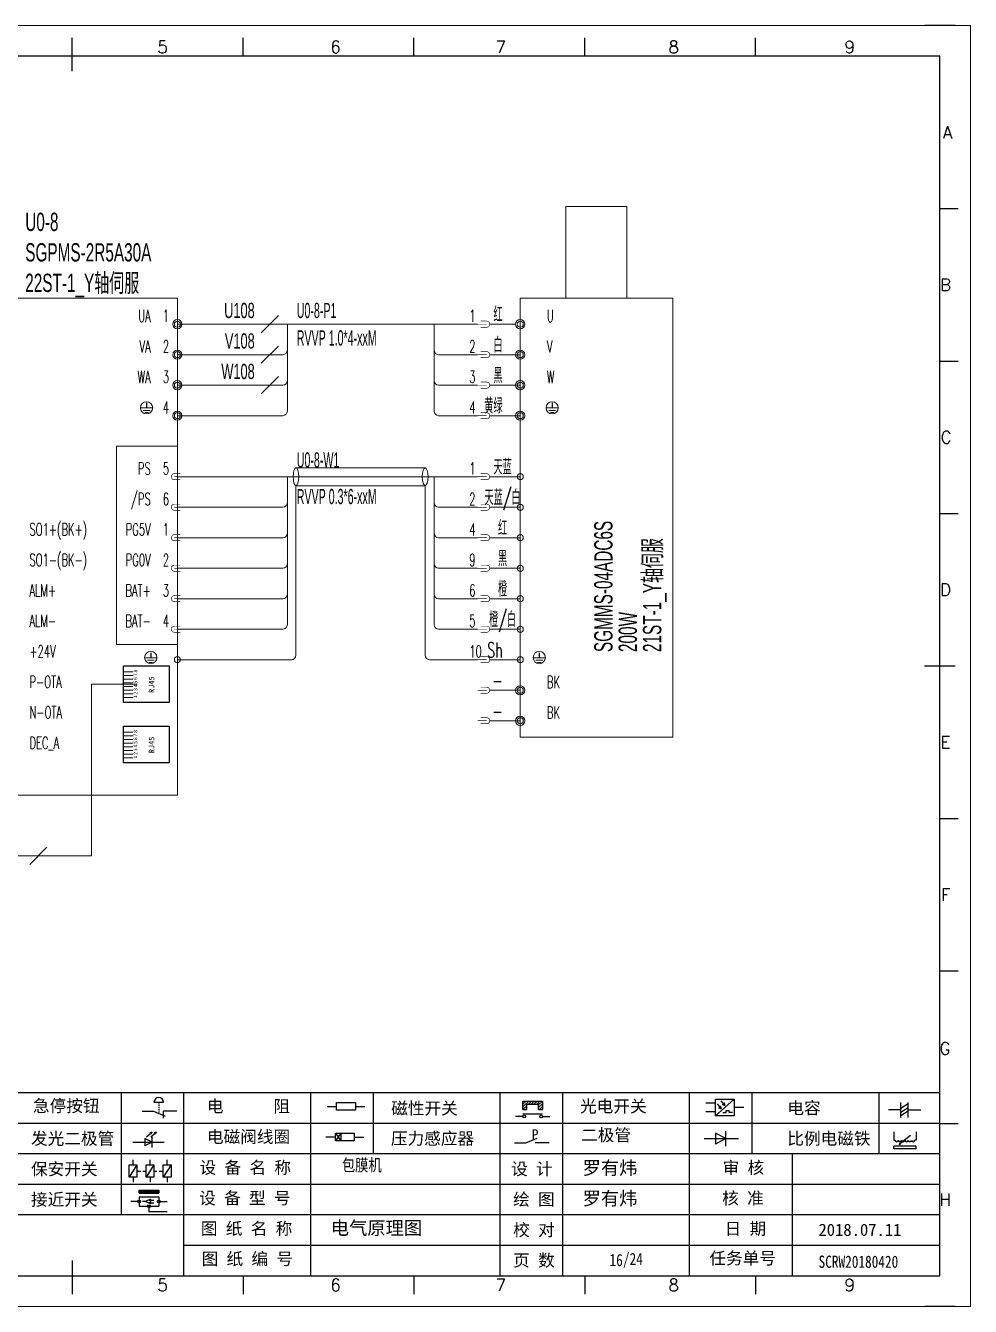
# Model space of a CAD drawing. Extents: x 49673 to 52330, y -5620 to -4375.
# Drawn here: x 52175.5 to 52330.3, y -5113.3 to -4903.3 of the extents above; entities that cross this region are included whole.
import ezdxf
from ezdxf.enums import TextEntityAlignment as Align

# ---------------------------------------------------------------- set-up
doc = ezdxf.new("R2010")
doc.units = 0
doc.header["$MEASUREMENT"] = 0
doc.layers.add('AE_BOR', color=1, linetype='Continuous')
doc.layers.add('Dimension', color=3, linetype='Continuous', lineweight=13)
doc.styles.get("Standard").update_dxf_attribs({"font": 'txt.shx'})
doc.styles.add('WD', font='simplex.shx', dxfattribs={"bigfont": 'gbcbig.shx'})
doc.styles.add('样式 8', font='arial.ttf')
doc.styles.add('楷体', font='STFANGSO.TTF', dxfattribs={"width": 0.8})
doc.styles.add('汉字', font='')
doc.styles.get('汉字').set_extended_font_data('新宋体')

# ---------------------------------------------------------------- blocks, each defined once
blk = doc.blocks.new('A$C5EEB7F37')
at = {"lineweight": 0}
for p, q in [((0, 16.82), (5.16, 16.82)), ((0, 14.82), (5.16, 14.82)), ((0, 12.82), (5.16, 12.82)), ((0, 10.82), (5.16, 10.82)), ((0, 8.82), (5.16, 8.82)), ((0, 6.82), (5.16, 6.82)), ((0, 4.82), (5.16, 4.82)), ((0, 2.82), (5.16, 2.82))]:
    blk.add_line(p, q, dxfattribs=at)
blk.add_lwpolyline([(0.07, 0), (0.07, 20.03), (25.01, 20.03), (25.01, 0)], close=True)
at = {"char_height": 2, "width": 3.7055, "attachment_point": 1, "rotation": 90}
for s, insert in [('{\\fSimSun|b0|i0|c134|p2;8}', (5.62, 16.42)), ('{\\fSimSun|b0|i0|c134|p2;7}', (5.62, 14.42)), ('{\\fSimSun|b0|i0|c134|p2;6}', (5.62, 12.42)), ('{\\fSimSun|b0|i0|c134|p2;3}', (5.62, 6.42)), ('{\\fSimSun|b0|i0|c134|p2;5}', (5.62, 10.42)), ('{\\fSimSun|b0|i0|c134|p2;4}', (5.62, 8.42)), ('{\\fSimSun|b0|i0|c134|p2;1}', (5.56, 2.42)), ('{\\fSimSun|b0|i0|c134|p2;2}', (5.62, 4.42))]:
    blk.add_mtext(s, dxfattribs=dict(at, insert=insert))
at = {"color": 7, "insert": (13.92, 5.3), "char_height": 3.024, "attachment_point": 1, "rotation": 90}
blk.add_mtext_dynamic_manual_height_columns('{\\fSimSun|b0|i0|c134|p2;RJ45}', width=47.9244, gutter_width=12.5, heights=[0], dxfattribs=at)
blk = doc.blocks.new('磁性开关')
at = {"linetype": 'ByBlock'}
h = blk.add_hatch(dxfattribs=at)
h.set_pattern_fill('ANSI31', color=256, scale=0.1, style=0)
h.set_pattern_definition([(45, (0, 0), (-0.224506403, 0.224506403), [])])
h.paths.add_polyline_path([(-1910.88, -776.69), (-1910.88, -775.29), (-1907.69, -775.29), (-1907.69, -776.69), (-1908.31, -776.69), (-1908.31, -775.79), (-1910.25, -775.79), (-1910.25, -776.69)])
for p, q in [((-1910.88, -776.69), (-1910.88, -775.29)), ((-1910.88, -775.29), (-1907.69, -775.29)), ((-1910.88, -776.69), (-1910.25, -776.69)), ((-1910.25, -776.69), (-1910.25, -775.79)), ((-1910.25, -775.79), (-1908.31, -775.79)), ((-1908.31, -776.69), (-1908.31, -775.79)), ((-1908.31, -776.69), (-1907.69, -776.69)), ((-1907.69, -775.29), (-1907.69, -776.69)), ((-1910.91, -777.81), (-1912.09, -777.81)), ((-1910.88, -777.39), (-1907.69, -777.39)), ((-1907.66, -777.81), (-1906.48, -777.81))]:
    blk.add_line(p, q, dxfattribs=at)
for centre in [(-1910.68, -777.81), (-1907.88, -777.81)]:
    blk.add_circle(centre, 0.225, dxfattribs=at)
blk = doc.blocks.new('光电开关')
at = {"linetype": 'ByBlock'}
h = blk.add_hatch(dxfattribs=at)
h.set_pattern_fill('ANSI31', color=256, scale=0.01, style=0)
h.set_pattern_definition([(45, (0.172267, 0), (-0.0224506403, 0.0224506403), [])])
h.paths.add_polyline_path([(-1882.44, -776.34), (-1882.5, -775.91), (-1882.68, -776.07)])
h.paths.add_polyline_path([(-1882.86, -776.23), (-1882.44, -776.34), (-1882.68, -776.07)])
h.paths.add_polyline_path([(-1883.05, -776.88), (-1883.11, -776.45), (-1883.29, -776.61)])
h.paths.add_polyline_path([(-1883.47, -776.77), (-1883.05, -776.88), (-1883.29, -776.61)])
for p, q in [((-1884.01, -775.96), (-1885.56, -775.96)), ((-1880.91, -775.3), (-1884.01, -778.05)), ((-1883.75, -776.09), (-1883.05, -776.88)), ((-1883.11, -776.45), (-1883.47, -776.77)), ((-1883.05, -776.88), (-1883.47, -776.77)), ((-1883.14, -775.55), (-1882.44, -776.34)), ((-1883.05, -776.88), (-1883.11, -776.45)), ((-1882.5, -775.91), (-1882.86, -776.23)), ((-1882.44, -776.34), (-1882.86, -776.23)), ((-1882.44, -776.34), (-1882.5, -775.91)), ((-1879.37, -776.67), (-1880.91, -776.67)), ((-1884.01, -777.39), (-1885.56, -777.39)), ((-1882.78, -777.47), (-1882.23, -777.47)), ((-1882.23, -777.47), (-1882.23, -777.14)), ((-1882.23, -777.14), (-1881.78, -777.14)), ((-1881.78, -777.47), (-1881.78, -777.14)), ((-1881.23, -777.47), (-1881.78, -777.47))]:
    blk.add_line(p, q, dxfattribs=at)
blk.add_lwpolyline([(-1884.01, -775.3), (-1880.91, -775.3), (-1880.91, -778.05), (-1884.01, -778.05)], close=True, dxfattribs=at)
blk = doc.blocks.new('电磁阀线圈')
at = {"linetype": 'ByBlock'}
for p, q in [((-1854.61, -796.54), (-1856.17, -796.54)), ((-1854.61, -795.92), (-1853.75, -797.16)), ((-1853.75, -795.92), (-1854.61, -797.16)), ((-1853.75, -795.92), (-1853.75, -797.16)), ((-1851.53, -796.54), (-1849.97, -796.54))]:
    blk.add_line(p, q, dxfattribs=at)
blk.add_lwpolyline([(-1854.61, -795.92), (-1851.53, -795.92), (-1851.53, -797.16), (-1854.61, -797.16)], close=True, dxfattribs=at)
blk = doc.blocks.new('压力感应器')
at = {"linetype": 'ByBlock'}
for p, q in [((-1815.59, -777.73), (-1813.71, -776.93)), ((-1817.44, -777.73), (-1815.59, -777.73)), ((-1811.78, -777.73), (-1814.05, -777.73))]:
    blk.add_line(p, q, dxfattribs=at)
at = {"linetype": 'ByBlock', "insert": (-1814.65, -775.48), "char_height": 1.68, "width": 1.2242, "attachment_point": 1}
blk.add_mtext('{\\fNSimSun|b0|i0|c134|p49;P}', dxfattribs=at)
blk = doc.blocks.new('二极管')
at = {"linetype": 'ByBlock'}
for p, q in [((-1787.52, -776.77), (-1781.92, -776.77)), ((-1783.97, -776.77), (-1785.69, -775.9)), ((-1785.69, -775.9), (-1785.69, -777.65)), ((-1783.97, -776.77), (-1785.69, -777.65)), ((-1783.97, -777.99), (-1783.97, -775.56))]:
    blk.add_line(p, q, dxfattribs=at)
blk = doc.blocks.new('电容')
at = {"linetype": 'ByBlock'}
for p, q in [((-1756.08, -782.99), (-1756.08, -780.56)), ((-1754.86, -780.79), (-1756.08, -781.55)), ((-1754.86, -782.99), (-1754.86, -780.56)), ((-1756.08, -781.77), (-1758.13, -781.77)), ((-1754.86, -781.44), (-1756.08, -782.2)), ((-1754.86, -781.99), (-1756.08, -782.75)), ((-1754.86, -781.77), (-1752.81, -781.77))]:
    blk.add_line(p, q, dxfattribs=at)
blk = doc.blocks.new('发光二极管')
at = {"linetype": 'ByBlock'}
for p, q in [((-1755.78, -785.92), (-1754.89, -785.14)), ((-1754.89, -785.14), (-1755.2, -785.22)), ((-1755.2, -785.22), (-1755.01, -785.43)), ((-1755.08, -785.92), (-1754.18, -785.14)), ((-1754.89, -785.14), (-1755.01, -785.43)), ((-1754.18, -785.14), (-1754.49, -785.22)), ((-1754.49, -785.22), (-1754.31, -785.43)), ((-1754.18, -785.14), (-1754.31, -785.43)), ((-1758.01, -786.77), (-1752.89, -786.77)), ((-1754.84, -786.77), (-1756.04, -786.16)), ((-1756.04, -786.16), (-1756.04, -787.39)), ((-1754.84, -786.77), (-1756.04, -787.39)), ((-1754.84, -787.63), (-1754.84, -785.92))]:
    blk.add_line(p, q, dxfattribs=at)
blk = doc.blocks.new('比例电磁阀')
at = {"linetype": 'ByBlock'}
for p, q in [((-1757.26, -775.38), (-1757.26, -776.71)), ((-1757.26, -776.71), (-1757.05, -776.71)), ((-1754.5, -775.98), (-1756.35, -777.44)), ((-1753.58, -776.71), (-1753.8, -776.71)), ((-1753.58, -775.38), (-1753.58, -776.71)), ((-1753.6, -777.73), (-1757.25, -777.73)), ((-1757.25, -778.13), (-1757.25, -777.73)), ((-1753.6, -778.13), (-1757.25, -778.13)), ((-1756.35, -777.44), (-1756.25, -777.25)), ((-1756.35, -777.44), (-1756.15, -777.38)), ((-1756.15, -777.38), (-1756.25, -777.25)), ((-1753.6, -777.73), (-1753.6, -778.13))]:
    blk.add_line(p, q, dxfattribs=at)
for centre in [(-1756.78, -776.71), (-1756.24, -776.71), (-1755.7, -776.71), (-1755.15, -776.71), (-1754.61, -776.71), (-1754.07, -776.71)]:
    blk.add_arc(centre, 0.271, 180, 0, dxfattribs=at)
blk = doc.blocks.new('保安开关')
at = {"linetype": 'ByBlock'}
for p, q in [((-1757.33, -790.79), (-1758.6, -792.81)), ((-1757.96, -790.79), (-1757.96, -789.97)), ((-1754.54, -790.79), (-1755.81, -792.81)), ((-1755.17, -790.79), (-1755.17, -789.97)), ((-1751.75, -790.79), (-1753.02, -792.81)), ((-1752.39, -790.79), (-1752.39, -789.97)), ((-1757.96, -792.81), (-1757.96, -793.62)), ((-1757.33, -791.8), (-1756.72, -791.8)), ((-1756.35, -791.8), (-1755.89, -791.8)), ((-1755.17, -792.81), (-1755.17, -793.62)), ((-1754.52, -791.8), (-1754.06, -791.8)), ((-1753.69, -791.8), (-1753.08, -791.8)), ((-1752.39, -792.81), (-1752.39, -793.62))]:
    blk.add_line(p, q, dxfattribs=at)
for points in [[(-1758.6, -790.79), (-1757.33, -790.79), (-1757.33, -792.81), (-1758.6, -792.81)], [(-1755.81, -790.79), (-1754.54, -790.79), (-1754.54, -792.81), (-1755.81, -792.81)], [(-1753.02, -790.79), (-1751.75, -790.79), (-1751.75, -792.81), (-1753.02, -792.81)]]:
    blk.add_lwpolyline(points, close=True, dxfattribs=at)
blk = doc.blocks.new('接近开关')
at = {"linetype": 'ByBlock'}
h = blk.add_hatch(dxfattribs=at)
h.set_pattern_fill('ANSI31', color=256, scale=0.01, style=0)
h.set_pattern_definition([(45, (-89.131516, -30.795668), (-0.0224506403, 0.0224506403), [])])
h.paths.add_polyline_path([(-1516.96, -1123.35), (-1516.96, -1122.85), (-1513.76, -1122.85), (-1513.76, -1123.35)])
for p, q in [((-1516.96, -1123.35), (-1516.96, -1122.85)), ((-1516.96, -1122.85), (-1513.76, -1122.85)), ((-1516.96, -1123.35), (-1513.76, -1123.35)), ((-1513.76, -1122.85), (-1513.76, -1123.35)), ((-1517.18, -1124.71), (-1518.36, -1124.71)), ((-1516.96, -1123.95), (-1513.76, -1123.95)), ((-1516.96, -1123.95), (-1516.96, -1125.47)), ((-1516.96, -1125.47), (-1513.76, -1125.47)), ((-1515.91, -1124.71), (-1516.45, -1124.71)), ((-1515.11, -1124.31), (-1515.91, -1124.71)), ((-1515.11, -1125.11), (-1515.91, -1124.71)), ((-1515.33, -1124.53), (-1515.17, -1124.53)), ((-1515.33, -1124.88), (-1515.17, -1124.88)), ((-1515.25, -1124.45), (-1515.25, -1124.61)), ((-1515.11, -1124.31), (-1515.11, -1125.11)), ((-1515.11, -1124.48), (-1514.58, -1124.48)), ((-1515.11, -1124.94), (-1514.58, -1124.94)), ((-1513.76, -1123.95), (-1513.76, -1125.47)), ((-1513.54, -1124.71), (-1512.36, -1124.71)), ((-1515.36, -1125.69), (-1515.36, -1126.36)), ((-1515.36, -1126.36), (-1512.36, -1126.36))]:
    blk.add_line(p, q, dxfattribs=at)
for centre in [(-1516.96, -1124.71), (-1515.36, -1125.47), (-1513.76, -1124.71)]:
    blk.add_circle(centre, 0.225, dxfattribs=at)
blk = doc.blocks.new('电阻')
at = {"linetype": 'ByBlock'}
for p, q in [((-3.09, 0), (-1.57, 0)), ((1.57, 0), (3.09, 0))]:
    blk.add_line(p, q, dxfattribs=at)
blk.add_lwpolyline([(-1.57, 0.63), (1.57, 0.63), (1.57, -0.63), (-1.57, -0.63)], close=True, dxfattribs=at)
blk = doc.blocks.new('急停按钮')
at = {"linetype": 'ByBlock'}
for p, q in [((-1.86, 0), (0, 0)), ((0, 0), (1.88, -0.81)), ((0.06, 1.45), (1.61, 1.45)), ((0.83, 1.45), (0.83, 1.24)), ((0.83, 1.07), (0.83, 0.85)), ((0.83, 0.68), (0.83, 0.47)), ((0.83, 0.29), (0.83, 0.08)), ((3.81, 0), (1.54, 0)), ((1.54, 0), (1.54, -1.15)), ((0.83, -0.09), (0.83, -0.24))]:
    blk.add_line(p, q, dxfattribs=at)
blk.add_arc((0.83, 1.45), 0.774, 0, 180)
blk = doc.blocks.new('电控横A4')
for p, q in [((292, -5), (5, -5)), ((292, -205), (292, -5)), ((10.03, -205), (289.53, -205)), ((130.8, -205), (190.75, -205)), ((190.75, -205), (259.54, -205))]:
    blk.add_line(p, q)
at = {"linetype": 'ByBlock'}
for p, q in [((292, -175), (5, -175)), ((292, -180), (5, -180)), ((292, -185), (5, -185)), ((292, -190), (5, -190)), ((292, -195), (5, -195)), ((292, -200), (168.03, -200))]:
    blk.add_line(p, q, dxfattribs=at)
at = {"color": 0, "lineweight": -2}
for p, q in [((157.79, -175), (157.79, -195)), ((168.03, -175), (168.03, -204.92)), ((188.84, -175), (188.84, -185)), ((199.08, -175), (199.08, -185)), ((219.89, -175), (219.89, -185)), ((230.12, -175), (230.12, -185)), ((250.93, -175), (250.93, -185)), ((261.17, -175), (261.17, -185)), ((281.98, -175), (281.98, -185)), ((188.84, -185), (188.84, -204.92)), ((219.89, -185), (219.89, -205)), ((230.12, -185), (230.12, -205)), ((250.93, -185), (250.93, -205)), ((267.79, -185), (267.79, -205))]:
    blk.add_line(p, q, dxfattribs=at)
at = {"color": 0, "ltscale": 2}
for p, q in [((292, -205), (292, -183.55)), ((259.54, -205), (289.53, -205)), ((259.54, -205), (292, -205))]:
    blk.add_line(p, q, dxfattribs=at)
at = {"layer": 'AE_BOR', "color": 1, "lineweight": 15}
for p, q in [((0, 0), (297, 0)), ((297, 0), (297, -210)), ((297, -210), (0, -210))]:
    blk.add_line(p, q, dxfattribs=at)
at = {"layer": 'AE_BOR'}
for p, q in [((149.78, -5), (149.78, -2)), ((177.78, -5), (177.78, -2)), ((205.78, -5), (205.78, -2)), ((233.78, -5), (233.78, -2)), ((261.78, -5), (261.78, -2)), ((292, -30), (295, -30)), ((292, -55), (295, -55)), ((292, -80), (295, -80)), ((292, -130), (295, -130)), ((292, -155), (295, -155)), ((292, -180), (295, -180)), ((149.78, -205), (149.78, -208)), ((177.78, -205), (177.78, -208)), ((205.78, -205), (205.78, -208)), ((233.78, -205), (233.78, -208)), ((261.78, -205), (261.78, -208))]:
    blk.add_line(p, q, dxfattribs=at)
at = {"layer": 'AE_BOR', "lineweight": 30}
for p, q in [((294.53, 0), (289.53, 0)), ((294.53, -210), (289.53, -210))]:
    blk.add_line(p, q, dxfattribs=at)
at = {"layer": 'AE_BOR', "color": 2, "lineweight": 30}
for p, q in [((149.78, -7.5), (149.78, -2.5)), ((289.5, -105), (294.5, -105)), ((149.78, -202.5), (149.78, -207.5)), ((149.78, -205), (149.78, -207.5))]:
    blk.add_line(p, q, dxfattribs=at)
for name, p in [('急停按钮', (163.12, -177.98)), ('电阻', (194.66, -177.22))]:
    blk.add_blockref(name, p)
at = {"linetype": 'ByBlock'}
for name, p in [('磁性开关', (2134.53, 598.96)), ('光电开关', (2139.22, 599.27)), ('电容', (2041.69, 603.98)), ('发光二极管', (1917.72, 603.69)), ('电磁阀线圈', (2047.53, 614.3)), ('压力感应器', (2039.72, 594.52)), ('二极管', (2040.91, 594.27)), ('比例电磁阀', (2041.69, 593.98)), ('保安开关', (1917.72, 603.98)), ('接近开关', (1677.72, 931.9))]:
    blk.add_blockref(name, p, dxfattribs=at)
at = {"char_height": 2, "attachment_point": 1, "style": '汉字'}
for s, insert in [('{\\fKaiTi_GB2312|b0|i0|c134|p49;急停按钮}', (143.35, -176.12)), ('{\\fKaiTi_GB2312|b0|i0|c134|p49;电      阻}', (171.86, -176.19)), ('{\\fKaiTi_GB2312|b0|i0|c134|p49;磁性开关}', (202.07, -176.53)), ('{\\fKaiTi_GB2312|b0|i0|c134|p49;光电开关}', (233.02, -176.19)), ('{\\fKaiTi_GB2312|b0|i0|c134|p49;电容}', (267, -176.48)), ('{\\fKaiTi_GB2312|b0|i0|c134|p49;发光二极管}', (143.02, -181.48)), ('{\\fKaiTi_GB2312|b0|i0|c134|p49;电磁阀线圈}', (171.86, -181.19)), ('{\\fKaiTi_GB2312|b0|i0|c134|p49;压力感应器}', (202.02, -181.47)), ('{\\fKaiTi_GB2312|b0|i0|c134|p49;二极管}', (233.2, -180.91)), ('{\\fKaiTi_GB2312|b0|i0|c134|p49;比例电磁铁}', (267, -181.48)), ('{\\fKaiTi_GB2312|b0|i0|c134|p49;保安开关}', (143.02, -186.48)), ('{\\fKaiTi_GB2312|b0|i0|c134|p0;设 备 名 称}', (170.65, -186.24)), ('{\\fKaiTi_GB2312|b0|i0|c134|p0;设 计}', (221.72, -186.46)), ('{\\fKaiTi_GB2312|b0|i0|c134|p0;审 核}', (256.39, -186.25)), ('{\\fKaiTi_GB2312|b0|i0|c134|p0;设 备 型 号}', (170.58, -191.24)), ('{\\fKaiTi_GB2312|b0|i0|c134|p0;核 准}', (256.32, -191.25)), ('{\\fKaiTi_GB2312|b0|i0|c134|p49;接近开关}', (143.02, -191.48)), ('{\\fKaiTi_GB2312|b0|i0|c134|p0;绘 图}', (222.05, -191.46)), ('{\\fKaiTi_GB2312|b0|i0|c134|p0;图 纸 名 称}', (170.86, -196.24)), ('{\\fKaiTi_GB2312|b0|i0|c134|p0;校 对}', (222.05, -196.46)), ('{\\fKaiTi_GB2312|b0|i0|c134|p0;日 期}', (256.72, -196.25)), ('{\\fKaiTi_GB2312|b0|i0|c134|p0;图 纸 编 号}', (170.98, -201.2)), ('{\\fKaiTi_GB2312|b0|i0|c134|p0;页 数}', (222.05, -201.46)), ('{\\fKaiTi_GB2312|b0|i0|c134|p0;任务单号}', (254.22, -201.1))]:
    blk.add_mtext(s, dxfattribs=dict(at, insert=insert))
at = {"color": 0, "lineweight": 0, "char_height": 2, "attachment_point": 1, "style": '楷体'}
for s, insert, width in [('包膜机', (193.97, -185.83), 9.1252), ('/24', (240.05, -201.23), 5.6327), ('SCRW20180420', (272.12, -201.68), 9.8608)]:
    blk.add_mtext(s, dxfattribs=dict(at, insert=insert, width=width))
at = {"attachment_point": 1}
for s, insert, char_height, width in [('{\\fKaiTi_GB2312|b0|i0|c134|p49;罗有炜}', (233.43, -186.2), 2.2, 15.3175), ('{\\fKaiTi_GB2312|b0|i0|c134|p49;罗有炜}', (233.43, -191.2), 2.2, 15.3175), ('{\\fKaiTi_GB2312|b0|i0|c134|p49;电气原理图}', (192.15, -196.05), 2.2, 25.88), ('{\\fKaiTi_GB2312|b0|i0|c134|p49;2018.07.11}', (272.1, -196.45), 2, 60.2542)]:
    blk.add_mtext(s, dxfattribs=dict(at, insert=insert, char_height=char_height, width=width))
at = {"layer": 'AE_BOR', "style": 'WD'}
for s, p in [('5', (164.59, -4.5)), ('6', (192.94, -4.5)), ('7', (220.04, -4.5)), ('8', (248.37, -4.5)), ('9', (277.23, -4.5)), ('5', (164.59, -207.5)), ('6', (192.94, -207.5)), ('7', (220.04, -207.5)), ('8', (248.37, -207.5)), ('9', (277.23, -207.5))]:
    blk.add_text(s, height=2, dxfattribs=at).set_placement(p, align=Align.CENTER)
for s, p in [('A', (294.03, -17.5)), ('B', (293.84, -42.5)), ('C', (293.93, -67.5)), ('D', (293.84, -92.5)), ('E', (293.74, -117.5)), ('F', (293.74, -142.5)), ('F', (293.74, -142.5)), ('G', (293.74, -167.72)), ('H', (293.84, -192.5))]:
    blk.add_text(s, height=2, dxfattribs=at).set_placement(p, align=Align.MIDDLE_RIGHT)

msp = doc.modelspace()

# ---------------------------------------------------------------- linework, layer by layer
at = {"lineweight": 0}
for p, q in [((52200.34, -4952.28), (52249.54, -4952.28)), ((52218.36, -4966.53), (52218.36, -4952.28)), ((52242.41, -4966.53), (52242.41, -4952.28)), ((52251.54, -4952.28), (52255.78, -4952.28)), ((52200.34, -4957.28), (52217.61, -4957.28)), ((52249.54, -4957.28), (52243.16, -4957.28)), ((52256.53, -4957.28), (52251.54, -4957.28)), ((52200.34, -4962.28), (52217.61, -4962.28)), ((52249.54, -4962.28), (52243.16, -4962.28)), ((52256.53, -4962.28), (52251.54, -4962.28)), ((52194.39, -4965.99), (52196.18, -4965.99)), ((52194.73, -4966.42), (52195.85, -4966.42)), ((52260.88, -4965.99), (52262.67, -4965.99)), ((52261.22, -4966.42), (52262.34, -4966.42)), ((52195.01, -4966.77), (52195.59, -4966.77)), ((52200.34, -4967.28), (52217.61, -4967.28)), ((52249.54, -4967.28), (52243.16, -4967.28)), ((52256.53, -4967.29), (52251.54, -4967.29)), ((52261.5, -4966.77), (52262.08, -4966.77)), ((52219.79, -4975.83), (52240.95, -4975.83)), ((52249.54, -4977.29), (52200.34, -4977.29)), ((52218.36, -5001.54), (52218.36, -4977.29)), ((52219.77, -4978.76), (52219.77, -5006.55)), ((52219.77, -4978.76), (52240.95, -4978.76)), ((52240.95, -4978.76), (52240.95, -5006.55)), ((52242.41, -5001.54), (52242.41, -4977.29)), ((52256.53, -4977.3), (52251.54, -4977.3)), ((52200.34, -4982.29), (52217.61, -4982.29)), ((52249.54, -4982.29), (52243.16, -4982.29)), ((52256.53, -4982.3), (52251.54, -4982.3)), ((52200.34, -4987.29), (52217.61, -4987.29)), ((52249.54, -4987.29), (52243.16, -4987.29)), ((52256.53, -4987.3), (52251.54, -4987.3)), ((52200.34, -4992.29), (52217.61, -4992.29)), ((52249.54, -4992.29), (52243.16, -4992.29)), ((52256.53, -4992.3), (52251.54, -4992.3)), ((52200.34, -4997.29), (52217.61, -4997.29)), ((52249.54, -4997.29), (52243.16, -4997.29)), ((52256.53, -4997.3), (52251.54, -4997.3)), ((52200.34, -5002.29), (52217.61, -5002.29)), ((52249.54, -5002.29), (52243.16, -5002.29)), ((52256.53, -5002.3), (52251.54, -5002.3)), ((52195.08, -5006.96), (52196.87, -5006.96)), ((52195.41, -5007.39), (52196.54, -5007.39)), ((52195.7, -5007.74), (52196.27, -5007.74)), ((52200.34, -5007.3), (52219.02, -5007.3)), ((52249.54, -5007.29), (52241.7, -5007.29)), ((52256.53, -5007.3), (52251.54, -5007.3)), ((52258.76, -5006.96), (52260.55, -5006.96)), ((52259.09, -5007.39), (52260.22, -5007.39)), ((52259.38, -5007.74), (52259.95, -5007.74)), ((52256.53, -5012.31), (52251.54, -5012.31)), ((52256.53, -5017.31), (52251.54, -5017.31))]:
    msp.add_line(p, q, dxfattribs=at)
for p, q in [((52195.29, -4965.2), (52195.29, -4965.99)), ((52261.78, -4965.2), (52261.78, -4965.99)), ((52195.97, -5006.16), (52195.97, -5006.95)), ((52259.66, -5006.16), (52259.66, -5006.95))]:
    msp.add_line(p, q)
at = {"color": 3, "lineweight": 0}
for p, q in [((52186.24, -5039.44), (52186.24, -5011.33)), ((52193.76, -5011.33), (52186.24, -5011.33)), ((52186.24, -5039.44), (52153.41, -5039.44))]:
    msp.add_line(p, q, dxfattribs=at)
at = {"lineweight": 0}
for points in [[(52264.03, -4933), (52274.03, -4933), (52274.03, -4948), (52264.03, -4948)], [(52171.71, -4948), (52200.34, -4948), (52200.34, -5029.51), (52171.71, -5029.51)], [(52256.53, -4948), (52281.53, -4948), (52281.53, -5020), (52256.53, -5020)], [(52200.34, -4972.29), (52190.34, -4972.29), (52190.34, -5004.79), (52200.34, -5004.79)]]:
    msp.add_lwpolyline(points, close=True, dxfattribs=at)
at = {"color": 3, "lineweight": 0, "const_width": 0.1, "flags": 128}
for points in [[(52250.04, -4951.78), (52251.04, -4951.78, -1), (52251.04, -4952.78), (52250.04, -4952.78)], [(52250.04, -4956.78), (52251.04, -4956.78, -1), (52251.04, -4957.78), (52250.04, -4957.78)], [(52250.04, -4961.78), (52251.04, -4961.78, -1), (52251.04, -4962.78), (52250.04, -4962.78)], [(52250.04, -4966.78), (52251.04, -4966.78, -1), (52251.04, -4967.78), (52250.04, -4967.78)], [(52200.84, -4976.79), (52199.84, -4976.79, 1), (52199.84, -4977.79), (52200.84, -4977.79)], [(52250.04, -4976.79), (52251.04, -4976.79, -1), (52251.04, -4977.79), (52250.04, -4977.79)], [(52200.84, -4981.79), (52199.84, -4981.79, 1), (52199.84, -4982.79), (52200.84, -4982.79)], [(52250.04, -4981.79), (52251.04, -4981.79, -1), (52251.04, -4982.79), (52250.04, -4982.79)], [(52200.84, -4986.79), (52199.84, -4986.79, 1), (52199.84, -4987.79), (52200.84, -4987.79)], [(52250.04, -4986.79), (52251.04, -4986.79, -1), (52251.04, -4987.79), (52250.04, -4987.79)], [(52200.84, -4991.79), (52199.84, -4991.79, 1), (52199.84, -4992.79), (52200.84, -4992.79)], [(52250.04, -4991.79), (52251.04, -4991.79, -1), (52251.04, -4992.79), (52250.04, -4992.79)], [(52200.84, -4996.79), (52199.84, -4996.79, 1), (52199.84, -4997.79), (52200.84, -4997.79)], [(52250.04, -4996.79), (52251.04, -4996.79, -1), (52251.04, -4997.79), (52250.04, -4997.79)], [(52200.84, -5001.79), (52199.84, -5001.79, 1), (52199.84, -5002.79), (52200.84, -5002.79)], [(52250.04, -5001.79), (52251.04, -5001.79, -1), (52251.04, -5002.79), (52250.04, -5002.79)], [(52250.04, -5006.79), (52251.04, -5006.79, -1), (52251.04, -5007.79), (52250.04, -5007.79)], [(52250.04, -5011.8), (52251.04, -5011.8, -1), (52251.04, -5012.8), (52250.04, -5012.8)], [(52250.04, -5016.8), (52251.04, -5016.8, -1), (52251.04, -5017.8), (52250.04, -5017.8)]]:
    msp.add_lwpolyline(points, format="xyb", dxfattribs=at)
for points in [[(52251.04, -4952.28), (52249.54, -4952.28)], [(52251.04, -4957.28), (52249.54, -4957.28)], [(52251.04, -4962.28), (52249.54, -4962.28)], [(52251.04, -4967.28), (52249.54, -4967.28)], [(52199.84, -4977.29), (52201.34, -4977.29)], [(52251.04, -4977.29), (52249.54, -4977.29)], [(52199.84, -4982.29), (52201.34, -4982.29)], [(52251.04, -4982.29), (52249.54, -4982.29)], [(52199.84, -4987.29), (52201.34, -4987.29)], [(52251.04, -4987.29), (52249.54, -4987.29)], [(52199.84, -4992.29), (52201.34, -4992.29)], [(52251.04, -4992.29), (52249.54, -4992.29)], [(52199.84, -4997.29), (52201.34, -4997.29)], [(52251.04, -4997.29), (52249.54, -4997.29)], [(52199.84, -5002.29), (52201.34, -5002.29)], [(52251.04, -5002.29), (52249.54, -5002.29)], [(52251.04, -5007.29), (52249.54, -5007.29)], [(52251.04, -5012.3), (52249.54, -5012.3)], [(52251.04, -5017.3), (52249.54, -5017.3)]]:
    msp.add_lwpolyline(points, dxfattribs=at)
at = {"lineweight": 0}
for centre, radius in [((52200.34, -4952.28), 0.75), ((52200.34, -4952.28), 0.5), ((52256.53, -4952.28), 0.75), ((52256.53, -4952.28), 0.5), ((52200.34, -4957.28), 0.75), ((52200.34, -4957.28), 0.5), ((52256.53, -4957.28), 0.75), ((52256.53, -4957.28), 0.5), ((52200.34, -4962.28), 0.75), ((52200.34, -4962.28), 0.5), ((52256.53, -4962.28), 0.75), ((52256.53, -4962.28), 0.5), ((52195.29, -4965.99), 1), ((52261.78, -4965.99), 1), ((52200.34, -4967.28), 0.75), ((52200.34, -4967.28), 0.5), ((52256.53, -4967.29), 0.75), ((52256.53, -4967.29), 0.5), ((52256.53, -4977.3), 0.5), ((52256.53, -4982.3), 0.5), ((52256.53, -4987.3), 0.5), ((52256.53, -4992.3), 0.5), ((52256.53, -4997.3), 0.5), ((52256.53, -5002.3), 0.5), ((52195.97, -5006.95), 1), ((52259.66, -5006.95), 1), ((52200.34, -5007.3), 0.5), ((52256.53, -5007.3), 0.5), ((52256.53, -5012.31), 0.75), ((52256.53, -5012.31), 0.5), ((52256.53, -5017.31), 0.75), ((52256.53, -5017.31), 0.5)]:
    msp.add_circle(centre, radius, dxfattribs=at)
for centre, start, end in [((52217.61, -4956.53), 270, 0), ((52243.16, -4956.53), 180, 270), ((52217.61, -4961.53), 270, 0), ((52243.16, -4961.53), 180, 270), ((52217.61, -4966.53), 270, 0), ((52243.16, -4966.53), 180, 270), ((52217.61, -4981.54), 270, 0), ((52243.16, -4981.54), 180, 270), ((52217.61, -4986.54), 270, 0), ((52243.16, -4986.54), 180, 270), ((52217.61, -4991.54), 270, 0), ((52243.16, -4991.54), 180, 270), ((52217.61, -4996.54), 270, 0), ((52243.16, -4996.54), 180, 270), ((52217.61, -5001.54), 270, 0), ((52243.16, -5001.54), 180, 270), ((52219.02, -5006.55), 270, 0), ((52241.7, -5006.54), 180, 270)]:
    msp.add_arc(centre, 0.75, start, end, dxfattribs=at)
msp.add_ellipse((52219.77, -4977.29), major_axis=(0, 1.47), ratio=0.316938, dxfattribs=at)
at = {"lineweight": 0, "extrusion": (0, 0, -1)}
msp.add_ellipse((52240.95, -4977.29), major_axis=(0, 1.47), ratio=0.316938, dxfattribs=at)
at = {"layer": 'Dimension', "lineweight": 0}
for p, q in [((52214.08, -4953.69), (52216.91, -4950.86)), ((52214.08, -4958.69), (52216.91, -4955.86)), ((52214.08, -4963.69), (52216.91, -4960.86)), ((52176.13, -5040.86), (52178.96, -5038.03))]:
    msp.add_line(p, q, dxfattribs=at)

# ---------------------------------------------------------------- block references
msp.add_blockref('电控横A4', (52033.32, -4903.32))
at = {"lineweight": 0, "xscale": 0.2999999999992724, "yscale": 0.2999999999992724, "zscale": 0.2999999999992724}
for p in [(52191.47, -5014.33), (52191.47, -5024.21)]:
    msp.add_blockref('A$C5EEB7F37', p, dxfattribs=at)

# ---------------------------------------------------------------- texts
at = {"lineweight": 0, "style": 'WD', "width": 0.6}
for s, height, p in [('红', 2.5, (52253.64, -4951.93)), ('UA', 2, (52195.97, -4951.93)), ('1', 2, (52198.97, -4951.92)), ('VA', 2, (52195.97, -4956.93)), ('2', 2, (52198.97, -4956.92)), ('白', 2.5, (52253.64, -4956.93)), ('WA', 2, (52195.97, -4961.93)), ('3', 2, (52198.97, -4961.92)), ('黑', 2.5, (52253.64, -4961.93)), ('黄绿', 2.5, (52253.64, -4966.93)), ('4', 2, (52198.97, -4966.93)), ('Sh', 2.5, (52253.64, -5006.95)), ('-', 2.5, (52253.64, -5011.96)), ('-', 2.5, (52253.64, -5016.96))]:
    msp.add_text(s, height=height, dxfattribs=at).set_placement(p, align=Align.RIGHT)
for s, p in [('1', (52248.18, -4951.92)), ('U', (52260.9, -4951.93)), ('2', (52248.18, -4956.92)), ('V', (52260.9, -4956.93)), ('3', (52248.18, -4961.92)), ('W', (52260.9, -4961.93)), ('4', (52248.18, -4966.93)), ('1', (52248.18, -4976.94)), ('2', (52248.18, -4981.94)), ('SO1+(BK+)', (52176.08, -4986.93)), ('4', (52248.18, -4986.94)), ('SO1-(BK-)', (52176.08, -4991.93)), ('9', (52248.18, -4991.94)), ('ALM+', (52176.08, -4996.93)), ('6', (52248.18, -4996.94)), ('ALM-', (52176.08, -5001.93)), ('5', (52248.18, -5001.94)), ('+24V', (52176.08, -5006.93)), ('10', (52248.18, -5006.94)), ('P-OTA', (52176.08, -5011.93)), ('BK', (52260.9, -5011.96)), ('N-OTA', (52176.08, -5016.93)), ('BK', (52260.9, -5016.96)), ('DEC_A', (52176.08, -5021.93))]:
    msp.add_text(s, height=2, dxfattribs=at).set_placement(p)
at = {"color": 6, "lineweight": 0, "style": 'WD', "width": 0.6}
for s, p in [('天蓝', (52253.64, -4976.95)), ('天蓝/白', (52253.64, -4981.95)), ('红', (52253.64, -4986.95)), ('黑', (52253.64, -4991.95)), ('橙', (52253.64, -4996.95)), ('橙/白', (52253.64, -5001.95))]:
    msp.add_text(s, height=2.5, dxfattribs=at).set_placement(p, align=Align.CENTER)
for s, p in [('PS', (52195.97, -4976.94)), ('5', (52198.97, -4976.94)), ('/PS', (52195.97, -4981.94)), ('6', (52198.97, -4981.94)), ('PG5V', (52195.97, -4986.94)), ('1', (52198.97, -4986.94)), ('PG0V', (52195.97, -4991.95)), ('2', (52198.97, -4991.95)), ('BAT+', (52195.97, -4996.94)), ('3', (52198.97, -4996.94)), ('BAT-', (52195.97, -5001.95)), ('4', (52198.97, -5001.95))]:
    msp.add_text(s, height=2, dxfattribs=at).set_placement(p, align=Align.RIGHT)
at = {"layer": 'Dimension', "lineweight": 0, "style": '样式 8', "width": 0.6}
for s, p in [('U0-8', (52175.39, -4937)), ('SGPMS-2R5A30A', (52175.39, -4942)), ('22ST-1_Y轴伺服', (52175.39, -4947))]:
    msp.add_text(s, height=3, dxfattribs=at).set_placement(p)
for s, p in [('U108', (52213.01, -4951.28)), ('V108', (52213.01, -4956.28)), ('W108', (52213.01, -4961.28))]:
    msp.add_text(s, height=2.5, dxfattribs=at).set_placement(p, align=Align.RIGHT)
at = {"layer": 'Dimension', "color": 3, "lineweight": 0, "style": '样式 8', "width": 0.5}
for s, p in [('U0-8-P1', (52219.9, -4951.28)), ('U0-8-W1', (52219.9, -4975.79))]:
    msp.add_text(s, height=2.5, dxfattribs=at).set_placement(p)
at = {"layer": 'Dimension', "color": 1, "lineweight": 0, "style": '样式 8', "width": 0.5}
for s, p in [('RVVP 1.0*4-xxM', (52219.9, -4953.28)), ('RVVP 0.3*6-xxM', (52219.9, -4979.29))]:
    msp.add_text(s, height=2.5, dxfattribs=at).set_placement(p, align=Align.TOP_LEFT)
at = {"layer": 'Dimension', "color": 6, "lineweight": 0, "style": '样式 8', "width": 0.6}
for s, p in [('SGMMS-04ADC6S', (52271.66, -5006.04)), ('21ST-1_Y轴伺服', (52279.66, -5006.04))]:
    msp.add_text(s, height=3, rotation=90, dxfattribs=at).set_placement(p)
at = {"layer": 'Dimension', "lineweight": 0, "style": '样式 8', "width": 0.6}
msp.add_text('200W', height=3, rotation=90, dxfattribs=at).set_placement((52275.66, -5006.04))
at = {"layer": 'Dimension', "color": 0, "lineweight": 0, "insert": (52271.17, -5104.73), "char_height": 2, "width": 2.9421, "attachment_point": 1, "style": '楷体'}
msp.add_mtext('16', dxfattribs=at)

doc.saveas('drawing.dxf')
